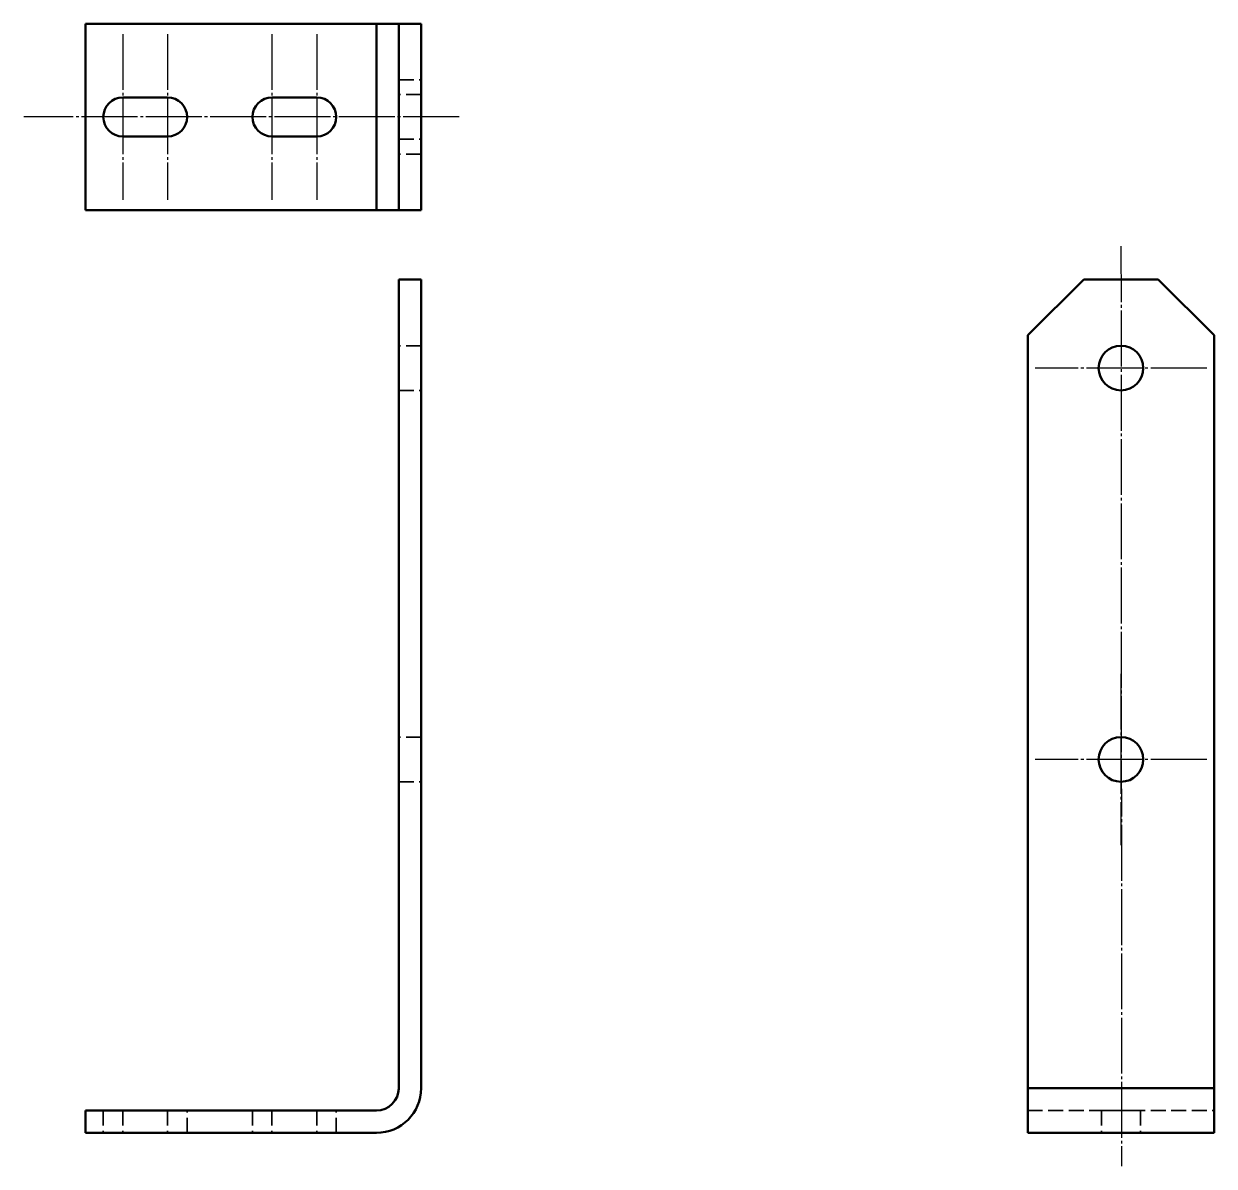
# Model space of a CAD drawing. Header units: millimetres. Extents: x 1207 to 3307, y 1322 to 3415.
# Drawn here: x 1206.5 to 1525.8, y 1322.5 to 1629 of the extents above.
import ezdxf

# ---------------------------------------------------------------- set-up
doc = ezdxf.new("R2010")
doc.units = ezdxf.units.MM
doc.linetypes.add('JIS_02_4.0', pattern=[5.5, 4, -1.5])
doc.linetypes.add('JIS_08_15', pattern=[17.25, 15, -0.75, 0.75, -0.75])
for name, color, linetype, lineweight in [('中心線', 4, 'JIS_08_15', 25), ('外形線', 7, 'Continuous', 50), ('隠線', 6, 'JIS_02_4.0', 35)]:
    doc.layers.add(name, color=color, linetype=linetype, lineweight=lineweight)

msp = doc.modelspace()

# ---------------------------------------------------------------- linework, layer by layer
at = {"layer": '中心線'}
for p, q in [((1233.07, 1626.22), (1233.07, 1581.72)), ((1245.07, 1626.22), (1245.07, 1581.72)), ((1273.07, 1626.22), (1273.07, 1581.72)), ((1285.07, 1626.22), (1285.07, 1581.72)), ((1323.26, 1603.97), (1206.5, 1603.97)), ((1500.78, 1569.3), (1500.93, 1322.45)), ((1523.77, 1536.6), (1477.77, 1536.6)), ((1500.77, 1454.6), (1500.77, 1408.6)), ((1523.77, 1431.6), (1477.77, 1431.6))]:
    msp.add_line(p, q, dxfattribs=at)
at = {"layer": '外形線'}
for p, q in [((1223.07, 1628.97), (1223.07, 1578.97)), ((1313.07, 1628.97), (1223.07, 1628.97)), ((1301.07, 1578.97), (1301.07, 1628.97)), ((1307.07, 1628.97), (1307.07, 1578.97)), ((1313.07, 1578.97), (1313.07, 1628.97)), ((1307.07, 1613.97), (1307.07, 1593.97)), ((1245.07, 1609.22), (1233.07, 1609.22)), ((1285.07, 1609.22), (1273.07, 1609.22)), ((1307.07, 1597.97), (1307.07, 1609.97)), ((1307.07, 1597.97), (1307.07, 1609.97)), ((1233.07, 1598.72), (1245.07, 1598.72)), ((1273.07, 1598.72), (1285.07, 1598.72)), ((1307.07, 1593.97), (1307.07, 1578.97)), ((1223.07, 1578.97), (1301.07, 1578.97)), ((1313.07, 1578.97), (1301.07, 1578.97)), ((1307.07, 1578.97), (1301.07, 1578.97)), ((1307.07, 1578.97), (1313.07, 1578.97)), ((1307.07, 1545.4), (1307.07, 1560.4)), ((1307.07, 1560.4), (1313.07, 1560.4)), ((1313.07, 1560.4), (1313.07, 1545.4)), ((1475.77, 1545.4), (1490.77, 1560.4)), ((1510.77, 1560.4), (1490.77, 1560.4)), ((1525.77, 1545.4), (1510.77, 1560.4)), ((1307.07, 1545.4), (1307.07, 1343.4)), ((1313.07, 1545.4), (1313.07, 1343.4)), ((1475.77, 1545.4), (1475.77, 1343.4)), ((1525.77, 1343.4), (1525.77, 1545.4)), ((1307.07, 1530.6), (1307.07, 1542.6)), ((1313.07, 1542.6), (1313.07, 1530.6)), ((1307.07, 1425.6), (1307.07, 1437.6)), ((1313.07, 1437.6), (1313.07, 1425.6)), ((1475.77, 1343.4), (1525.77, 1343.4)), ((1475.77, 1331.4), (1475.77, 1343.4)), ((1525.77, 1331.4), (1525.77, 1343.4)), ((1223.07, 1337.4), (1301.07, 1337.4)), ((1223.07, 1331.4), (1223.07, 1337.4)), ((1227.82, 1337.4), (1233.07, 1337.4)), ((1245.07, 1337.4), (1233.07, 1337.4)), ((1233.07, 1337.4), (1245.07, 1337.4)), ((1245.07, 1337.4), (1250.32, 1337.4)), ((1267.82, 1337.4), (1273.07, 1337.4)), ((1285.07, 1337.4), (1273.07, 1337.4)), ((1273.07, 1337.4), (1285.07, 1337.4)), ((1285.07, 1337.4), (1290.32, 1337.4)), ((1475.77, 1331.4), (1475.77, 1337.4)), ((1525.77, 1337.4), (1525.77, 1331.4)), ((1301.07, 1331.4), (1223.07, 1331.4)), ((1233.07, 1331.4), (1227.82, 1331.4)), ((1233.07, 1331.4), (1245.07, 1331.4)), ((1245.07, 1331.4), (1233.07, 1331.4)), ((1250.32, 1331.4), (1245.07, 1331.4)), ((1273.07, 1331.4), (1267.82, 1331.4)), ((1273.07, 1331.4), (1285.07, 1331.4)), ((1285.07, 1331.4), (1273.07, 1331.4)), ((1290.32, 1331.4), (1285.07, 1331.4)), ((1525.77, 1331.4), (1475.77, 1331.4)), ((1506.02, 1331.4), (1495.52, 1331.4)), ((1506.02, 1331.4), (1495.52, 1331.4)), ((1506.02, 1331.4), (1495.52, 1331.4)), ((1506.02, 1331.4), (1495.52, 1331.4))]:
    msp.add_line(p, q, dxfattribs=at)
for centre in [(1500.77, 1536.6), (1500.77, 1431.6)]:
    msp.add_circle(centre, 6, dxfattribs=at)
for centre, radius, start, end in [((1233.07, 1603.97), 5.25, 90, 270), ((1245.07, 1603.97), 5.25, 270, 90), ((1273.07, 1603.97), 5.25, 90, 270), ((1285.07, 1603.97), 5.25, 270, 90), ((1301.07, 1343.4), 12, 270, 0), ((1301.07, 1343.4), 6, 270, 0), ((1301.07, 1343.4), 6, 348.7385, 0.0059)]:
    msp.add_arc(centre, radius, start, end, dxfattribs=at)
at = {"layer": '隠線'}
for p, q in [((1307.07, 1613.97), (1313.07, 1613.97)), ((1313.07, 1609.97), (1307.07, 1609.97)), ((1307.07, 1597.97), (1313.07, 1597.97)), ((1313.07, 1593.97), (1307.07, 1593.97)), ((1313.07, 1542.6), (1307.07, 1542.6)), ((1307.07, 1530.6), (1313.07, 1530.6)), ((1313.07, 1437.6), (1307.07, 1437.6)), ((1307.07, 1425.6), (1313.07, 1425.6)), ((1227.82, 1337.4), (1227.82, 1331.4)), ((1233.07, 1337.4), (1233.07, 1331.4)), ((1245.07, 1337.4), (1245.07, 1331.4)), ((1250.32, 1331.4), (1250.32, 1337.4)), ((1267.82, 1337.4), (1267.82, 1331.4)), ((1273.07, 1337.4), (1273.07, 1331.4)), ((1285.07, 1337.4), (1285.07, 1331.4)), ((1290.32, 1331.4), (1290.32, 1337.4)), ((1475.77, 1337.4), (1525.77, 1337.4)), ((1495.52, 1337.4), (1506.02, 1337.4)), ((1495.52, 1337.4), (1495.52, 1331.4)), ((1495.52, 1337.4), (1495.52, 1331.4)), ((1495.52, 1337.4), (1506.02, 1337.4)), ((1495.52, 1337.4), (1506.02, 1337.4)), ((1495.52, 1337.4), (1495.52, 1331.4)), ((1495.52, 1337.4), (1506.02, 1337.4)), ((1506.02, 1337.4), (1506.02, 1331.4)), ((1506.02, 1337.4), (1506.02, 1331.4)), ((1506.02, 1337.4), (1506.02, 1331.4))]:
    msp.add_line(p, q, dxfattribs=at)
for centre, radius, start, end in [((1285.07, 1603.97), 5.25, 9.0022, 11.2703), ((1301.07, 1343.4), 6, 346.8652, 348.7385)]:
    msp.add_arc(centre, radius, start, end, dxfattribs=at)

doc.saveas('drawing.dxf')
